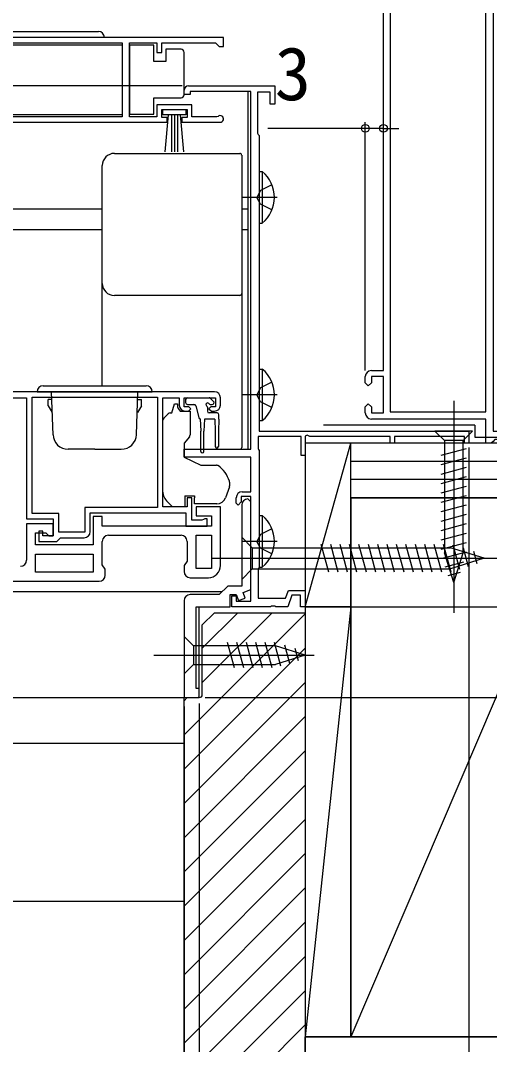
# Model space of a CAD drawing. Units: millimetres, scale not verified. Extents: x -525 to 525, y -783 to 778.
# Drawn here: x 228 to 305.4, y -653 to -483.9 of the extents above; entities that cross this region are included whole.
import ezdxf
from ezdxf.enums import TextEntityAlignment as Align

# ---------------------------------------------------------------- set-up
doc = ezdxf.new("R2010")
doc.units = ezdxf.units.MM
doc.header["$LTSCALE"] = 4
for name, color, linetype in [('0-2_YKK_11', 7, 'Continuous'), ('0-4_YKK_12', 2, 'Continuous'), ('0-5_YKK_13', 4, 'Continuous'), ('0-7_YKK_D', 6, 'Continuous'), ('0-9_YSS_K', 3, 'Continuous'), ('0-A_YSS_KE', 3, 'Continuous')]:
    doc.layers.add(name, color=color, linetype=linetype)
doc.styles.add('ＭＳ ゴシック', font='')
doc.styles.get('ＭＳ ゴシック').set_extended_font_data('MS Gothic')

msp = doc.modelspace()

# ---------------------------------------------------------------- linework, layer by layer
at = {"layer": '0-2_YKK_11'}
for p, q in [((261.5, -486.697), (212.5, -486.697)), ((261, -547.397), (261, -546.197)), ((242.5, -568.897), (254.5, -568.897)), ((213, -576.497), (241, -576.497)), ((256, -575.897), (259, -575.897))]:
    msp.add_line(p, q, dxfattribs=at)
for points in [[(306, -446.697), (306, -551.697), (326, -551.697), (326, -553.697), (325.3, -553.697), (325.3, -552.897), (313.7, -552.897), (313.7, -553.697), (313.3, -553.697), (313, -553.397), (312.7, -553.097), (306.3, -553.097), (306, -553.397), (305.7, -553.697), (304.8, -553.697), (304.8, -549.697), (285.9, -549.697)], [(285.9, -541.697), (287.9, -541.697), (287.9, -461.897), (266, -461.897), (266, -460.697), (267.1, -460.697), (267.1, -456.155), (267.22, -455.972), (267.22, -455.422), (267.1, -455.239), (267.1, -451.297)], [(260.595, -499.726), (260.402, -499.797), (256.3, -499.797), (256.3, -497.797), (250.5, -497.797), (250.5, -499.797), (246.003, -499.797), (246.003, -487.597), (250.5, -487.597), (250.5, -489.197), (251.3, -489.197), (251.3, -487.597), (260.2, -487.597), (260.5, -487.897), (260.8, -488.197), (261.5, -488.197), (261.5, -486.697)], [(266, -554.697), (266, -495.597), (256, -495.597), (256, -496.097), (255, -496.097), (255, -495.397)], [(255.7, -494.697), (270, -494.697), (270, -497.697), (269.2, -497.697), (269.2, -495.697), (267.1, -495.697), (267.1, -502.51), (267.25, -502.703), (267.4, -502.897), (267.4, -551.697), (302, -551.697), (302, -553.697), (301.3, -553.697), (301.3, -552.597), (289.7, -552.597), (289.7, -553.697), (289, -553.697), (289, -552.597), (275.727, -552.597), (275.3, -552.35), (275, -552.524), (275, -555.697), (274.3, -555.697), (274.3, -552.597), (267.2, -552.597), (267.2, -554.55), (267.3, -554.724), (267.4, -554.897), (267.4, -574.197), (267.3, -574.37), (267.2, -574.543), (267.2, -579.297), (271.758, -579.297), (272.231, -577.997), (275, -577.997), (275, -580.697), (274.2, -580.697), (274.2, -578.797), (272.791, -578.797), (272.1, -580.697)], [(212.5, -500.697), (252.2, -500.697), (252.2, -499.897), (251.3, -499.897), (251.3, -498.597), (255.5, -498.597), (255.5, -499.897), (254.6, -499.897), (254.6, -500.697), (260.95, -500.697)], [(284.9, -548.697), (284.9, -547.697), (285.4, -547.197), (285.9, -547.697), (285.9, -548.697), (287.9, -548.697), (287.9, -542.697), (285.9, -542.697), (285.9, -543.697), (285.4, -544.197), (284.9, -543.697), (284.9, -542.697)], [(260, -545.197), (213, -545.197), (213, -546.797), (214.4, -546.797), (214.4, -545.997), (215.853, -545.997), (216.076, -546.097), (216.3, -546.197), (229, -546.197), (229, -566.197), (233.4, -566.197), (233.4, -568.997), (231.7, -568.997), (231.7, -568.197), (231, -568.197), (231, -569.897), (234, -569.897), (234.3, -569.597), (234.6, -569.297), (238.5, -569.297)], [(239.5, -568.297), (239.5, -565.197), (255.3, -565.197), (255.3, -567.397), (258.8, -567.397), (258.8, -566.197), (258.4, -566.197), (258.176, -566.297), (257.953, -566.397), (256.3, -566.397), (256.3, -562.697), (255.5, -562.697), (255.5, -564.197), (251.5, -564.197), (251.5, -546.197), (254.2, -546.197), (254.2, -547.397)], [(255.2, -548.397), (255.7, -548.397), (256.1, -547.997), (255.8, -547.697), (255, -547.697), (255, -546.197), (260.2, -546.197), (260.2, -547.697), (259.4, -547.697), (259.1, -547.997), (259.5, -548.397), (260, -548.397)], [(264.6, -561.697), (266, -561.697), (266, -555.997), (255, -555.997), (255, -554.697), (266, -554.697)], [(255, -579.697), (255, -595.697), (257.5, -595.697), (257.5, -594.197), (257, -594.197), (257, -580.697), (262.6, -580.697), (262.6, -578.697), (263.6, -578.697), (263.958, -579.681), (265.086, -579.271), (264.744, -578.331), (266, -577.874), (266, -563.397), (265.5, -562.897)], [(272.1, -580.697), (270.158, -580.697), (269.975, -580.577), (269.425, -580.577), (269.242, -580.697), (262.9, -580.697), (262.9, -578.897), (263.6, -578.897), (263.6, -579.797), (266, -579.797), (266, -562.497), (264.4, -562.497), (264.4, -563.397), (263.9, -563.897), (263.6, -563.597), (263.6, -562.697)], [(261, -573.897), (261, -564.197), (257, -564.197), (257, -565.697), (259.5, -565.697), (259.5, -567.397), (241.5, -567.397), (241.5, -565.797), (240, -565.797), (240, -570.497), (230.5, -570.497), (230.5, -568.497), (232.2, -568.497), (232.7, -568.997), (233.4, -568.997), (233.4, -566.997), (229, -566.997), (229, -572.997)], [(264.5, -563.897), (264.5, -577.297), (262.2, -577.297), (260.8, -578.697), (256, -578.697)], [(242, -575.497), (242, -574.497), (241.5, -573.783), (241.5, -569.897)], [(255.5, -569.897), (255.5, -573.183), (255, -573.897), (255, -574.897)]]:
    msp.add_lwpolyline(points, dxfattribs=at)
for points in [[(289, -461.897), (289, -548.497), (304.8, -548.497), (304.8, -461.897)], [(244.803, -499.797), (212.6, -499.797), (212.6, -492.797), (212.8, -492.597), (212.8, -491.997), (212.6, -491.797), (212.6, -487.597), (244.803, -487.597)], [(229.9, -546.097), (250.6, -546.097), (250.6, -564.297), (238.6, -564.297), (238.6, -568.397), (234.3, -568.397), (234.3, -565.297), (229.9, -565.297)], [(257, -574.397), (257, -568.897), (259.5, -568.897), (259.5, -574.397)], [(230.5, -571.997), (240, -571.997), (240, -574.997), (230.5, -574.997)]]:
    msp.add_lwpolyline(points, close=True, dxfattribs=at)
for centre, radius, start, end in [((255.7, -495.397), 0.7, 90.00001, 179.99999), ((260.95, -500.147), 0.55, 269.99998, 130.11937), ((285.9, -542.697), 1, 90.00001, 179.99999), ((260, -546.197), 1, 0.00001, 89.99999), ((255.2, -547.397), 1, 180.00001, 269.99999), ((260, -547.397), 1, 270.00001, 359.99999), ((285.9, -548.697), 1, 180.00001, 269.99999), ((264.6, -562.697), 1, 90.00001, 179.99999), ((265.5, -563.897), 1, 90.00001, 179.99999), ((238.5, -568.297), 1, 270.00001, 359.99999), ((242.5, -569.897), 1, 90.00001, 179.99999), ((254.5, -569.897), 1, 0.00001, 89.99999), ((228, -572.997), 1, 270.00001, 359.99999), ((256, -574.897), 1, 180.00001, 269.99999), ((259, -573.897), 2, 270.00001, 359.99999), ((241, -575.497), 1, 270.00001, 359.99999), ((256, -579.697), 1, 90.00001, 179.99999)]:
    msp.add_arc(centre, radius, start, end, dxfattribs=at)
at = {"layer": '0-4_YKK_12'}
for p, q in [((212.6, -487.897), (244.8, -487.897)), ((212.6, -499.397), (244.8, -499.397)), ((128.601, -514.997), (241.5, -514.997)), ((264.5, -514.997), (265.5, -514.997)), ((128.601, -518.397), (241.5, -518.397)), ((264.5, -518.397), (265.5, -518.397)), ((128.601, -578.197), (261.3, -578.197))]:
    msp.add_line(p, q, dxfattribs=at)
for points in [[(265.5, -495.597), (265.5, -514.997), (265.5, -554.697)], [(128.601, -595.697), (257.5, -595.697), (257.5, -580.697)]]:
    msp.add_lwpolyline(points, dxfattribs=at)
at = {"layer": '0-5_YKK_13'}
for p, q in [((223.85, -485.697), (240.85, -485.697)), ((252.003, -488.647), (252.003, -490.647)), ((254.503, -488.647), (252.003, -488.647)), ((252.003, -490.647), (250.003, -490.647)), ((250.003, -496.647), (254.503, -496.647)), ((255.003, -496.147), (255.003, -495.647)), ((251.864, -505.573), (252.4, -499.447)), ((252.9, -499.447), (252.9, -505.597)), ((253.4, -499.447), (253.4, -505.597)), ((253.9, -499.447), (253.9, -505.597)), ((254.936, -505.573), (254.4, -499.447)), ((243.5, -505.834), (264.2, -505.834)), ((264.5, -506.135), (264.5, -507.397)), ((241.5, -509.097), (241.5, -507.837)), ((267.4, -508.846), (267.4, -517.346)), ((267.4, -508.846), (267.909, -508.846)), ((267.909, -508.846), (267.909, -517.346)), ((267.589, -511.951), (266.98, -513.096)), ((267.4, -511.096), (267.4, -515.096)), ((269.496, -511.021), (267.589, -511.951)), ((270.357, -513.096), (264.68, -513.096)), ((267.589, -514.241), (266.98, -513.096)), ((269.496, -515.171), (267.589, -514.241)), ((267.4, -517.346), (267.909, -517.346)), ((241.5, -527.963), (241.5, -527.297)), ((241.5, -533.392), (241.5, -527.963)), ((241.5, -544.197), (241.5, -533.392)), ((264.5, -533.243), (264.5, -554.312)), ((267.4, -541.447), (267.4, -549.947)), ((267.4, -541.447), (267.909, -541.447)), ((267.909, -541.447), (267.909, -549.947)), ((231.75, -544.197), (248.75, -544.197)), ((267.4, -543.697), (267.4, -547.697)), ((230.75, -545.197), (249.75, -545.197)), ((233.369, -552.284), (233.121, -545.197)), ((247.131, -552.284), (247.378, -545.197)), ((255.55, -546.197), (259.15, -546.197)), ((270.357, -545.697), (264.68, -545.697)), ((233.132, -546.497), (232.55, -546.497)), ((232.55, -547.495), (232.55, -546.497)), ((232.55, -547.495), (233.2, -548.621)), ((247.95, -547.495), (247.3, -548.621)), ((247.368, -546.497), (247.95, -546.497)), ((247.95, -547.495), (247.95, -546.497)), ((255.25, -546.497), (255.25, -546.997)), ((255.55, -547.297), (256.62, -547.297)), ((256.909, -547.519), (257.433, -549.474)), ((258.85, -547.758), (258.85, -548.397)), ((259.311, -547.297), (259.65, -547.297)), ((259.862, -546.785), (259.362, -546.285)), ((299.498, -546.697), (299.498, -581.697)), ((251.646, -549.55), (252.353, -548.843)), ((252.706, -548.697), (252.997, -548.697)), ((254.368, -548.397), (255.999, -548.397)), ((255.999, -548.397), (255.999, -552.323)), ((260.45, -548.697), (259.15, -548.697)), ((260.75, -549.697), (260.75, -548.997)), ((251.499, -560.763), (251.499, -549.904)), ((257.65, -549.688), (257.75, -551.697)), ((258.35, -549.697), (258.25, -551.697)), ((260.05, -549.697), (258.35, -549.697)), ((260.05, -549.697), (260.15, -551.697)), ((260.75, -549.697), (260.65, -551.697)), ((267.4, -549.947), (267.909, -549.947)), ((257.75, -555.047), (257.75, -551.697)), ((258.25, -555.047), (258.25, -551.697)), ((260.15, -551.697), (260.15, -554.247)), ((260.65, -551.697), (260.65, -554.247)), ((302.598, -551.697), (296.398, -551.697)), ((296.398, -551.697), (297.948, -553.247)), ((302.598, -551.697), (301.048, -553.247)), ((264.5, -554.312), (264.5, -554.396)), ((297.398, -555.673), (301.598, -554.548)), ((297.948, -553.247), (297.948, -571.781)), ((301.048, -553.247), (297.948, -553.247)), ((301.048, -571.781), (301.048, -553.247)), ((240.25, -554.697), (235.867, -554.697)), ((240.25, -554.697), (244.632, -554.697)), ((254.999, -554.696), (264.2, -554.696)), ((254.999, -555.997), (257.787, -557.297)), ((297.398, -557.226), (301.598, -556.101)), ((257.787, -557.297), (260.331, -557.297)), ((260.481, -557.32), (260.331, -557.297)), ((260.481, -557.32), (260.624, -557.391)), ((297.398, -558.779), (301.598, -557.654)), ((297.398, -560.332), (301.598, -559.207)), ((251.499, -561.769), (251.499, -560.763)), ((262.469, -560.895), (261.808, -562.71)), ((262.499, -560.12), (262.499, -560.724)), ((297.398, -561.885), (301.598, -560.76)), ((255.099, -562.397), (256.699, -562.397)), ((256.699, -562.397), (256.699, -562.697)), ((297.398, -563.438), (301.598, -562.312)), ((297.398, -564.991), (301.598, -563.865)), ((267.4, -565.647), (267.4, -574.147)), ((267.4, -565.647), (267.909, -565.647)), ((267.909, -565.647), (267.909, -574.147)), ((297.398, -566.544), (301.598, -565.418)), ((267.4, -567.897), (267.4, -571.897)), ((297.398, -568.097), (301.598, -566.971)), ((264.5, -569.196), (264.5, -576.196)), ((264.5, -569.196), (266.25, -570.946)), ((297.398, -569.649), (301.598, -568.524)), ((270.357, -569.897), (264.68, -569.897)), ((266.25, -570.946), (266.25, -574.446)), ((266.25, -570.946), (298.95, -570.946)), ((278.872, -574.996), (277.639, -570.396)), ((280.425, -574.996), (279.192, -570.396)), ((281.978, -574.996), (280.745, -570.396)), ((283.531, -574.996), (282.298, -570.396)), ((285.083, -574.996), (283.851, -570.396)), ((286.636, -574.996), (285.404, -570.396)), ((288.189, -574.996), (286.957, -570.396)), ((289.742, -574.996), (288.51, -570.396)), ((291.295, -574.996), (290.063, -570.396)), ((292.848, -574.996), (291.616, -570.396)), ((294.401, -574.996), (293.168, -570.396)), ((295.954, -574.996), (294.721, -570.396)), ((297.507, -574.996), (296.274, -570.396)), ((297.398, -571.202), (301.598, -570.077)), ((299.058, -574.988), (297.827, -570.396)), ((304.5, -572.696), (298.95, -570.946)), ((300.49, -574.537), (299.412, -570.515)), ((301.922, -574.085), (301.108, -571.05)), ((259.5, -572.696), (309.5, -572.696)), ((297.657, -572.686), (301.598, -571.63)), ((299.498, -576.697), (297.948, -571.781)), ((304.5, -572.696), (298.95, -574.446)), ((299.498, -576.697), (301.048, -571.781)), ((303.354, -573.634), (302.804, -571.585)), ((264.5, -576.196), (266.25, -574.446)), ((266.25, -574.446), (298.95, -574.446)), ((267.4, -574.147), (267.909, -574.147)), ((298.109, -574.118), (301.145, -573.304)), ((298.56, -575.55), (300.61, -575.001)), ((255.001, -585.596), (255.001, -591.796)), ((255.001, -585.596), (256.551, -587.146)), ((263.295, -590.796), (262.17, -586.596)), ((264.848, -590.796), (263.723, -586.596)), ((266.401, -590.796), (265.276, -586.596)), ((267.954, -590.796), (266.829, -586.596)), ((269.507, -590.796), (268.381, -586.596)), ((270.99, -590.537), (269.934, -586.596)), ((270.085, -587.146), (256.551, -587.146)), ((256.551, -587.146), (256.551, -590.246)), ((275.001, -588.696), (270.085, -587.146)), ((272.422, -590.086), (271.609, -587.05)), ((273.854, -589.634), (273.305, -587.584)), ((250.001, -588.696), (276.488, -588.696)), ((275.001, -588.696), (270.085, -590.246)), ((255.001, -591.796), (256.551, -590.246)), ((256.551, -590.246), (270.085, -590.246))]:
    msp.add_line(p, q, dxfattribs=at)
for points in [[(250.003, -490.647), (250.003, -487.947), (246.003, -487.947), (246.003, -499.347)], [(255.003, -495.647), (255.003, -489.647), (255.003, -489.147)], [(246.003, -499.347), (250.003, -499.347), (250.003, -496.647)], [(264.5, -507.397), (264.5, -507.426), (264.5, -507.486), (264.5, -507.576), (264.5, -507.695), (264.5, -507.841), (264.5, -508.01), (264.5, -508.199), (264.5, -508.407), (264.5, -508.626), (264.5, -508.855), (264.5, -509.09)], [(241.5, -527.297), (241.5, -521.23), (241.5, -515.163), (241.5, -509.097)], [(264.5, -509.09), (264.5, -511.692), (264.5, -514.294), (264.5, -516.896), (264.5, -519.497), (264.5, -522.099), (264.5, -524.701), (264.5, -527.303)], [(264.5, -527.303), (264.5, -527.537), (264.5, -527.765), (264.5, -527.986), (264.5, -528.192), (264.5, -528.382), (264.5, -528.552), (264.5, -528.697), (264.5, -528.817), (264.5, -528.907), (264.5, -528.968), (264.5, -528.996)], [(264.2, -529.296), (257.3, -529.291), (250.4, -529.29), (243.5, -529.294)], [(264.5, -528.996), (264.5, -529.66), (264.5, -533.243)], [(269.496, -543.622), (267.589, -544.552), (266.98, -545.697)], [(269.496, -547.772), (267.589, -546.842), (266.98, -545.697)], [(252.997, -548.697), (253.399, -547.197), (253.899, -547.197), (253.899, -547.397)], [(255.882, -552.645), (254.999, -553.697), (254.999, -555.997)], [(255.099, -562.397), (255.099, -564.197), (253.099, -564.197), (252.085, -563.183)], [(260.399, -563.697), (256.699, -563.697), (256.699, -562.697)], [(269.496, -567.822), (267.589, -568.752), (266.98, -569.897)], [(269.496, -571.972), (267.589, -571.042), (266.98, -569.897)]]:
    msp.add_lwpolyline(points, dxfattribs=at)
msp.add_lwpolyline([(255.3, -499.447), (251.5, -499.447), (251.5, -498.597), (255.3, -498.597)], close=True, dxfattribs=at)
for centre, radius, start, end in [((240.85, -486.697), 1, 0, 90), ((254.503, -489.147), 0.5, 0.00001, 90), ((254.503, -496.147), 0.5, 270, 359.99995), ((264.368, -513.096), 5.531, 309.79413, 50.20587), ((243.498, -527.295), 1.999, 180.03931, 270.03929), ((264.2, -528.996), 0.3, 269.96096, 359.96055), ((264.368, -545.697), 5.531, 309.79413, 50.20587), ((231.75, -545.197), 1, 90, 180), ((248.75, -545.197), 1, 0, 90), ((255.55, -546.497), 0.3, 90, 180), ((259.15, -546.497), 0.3, 45, 90), ((255.199, -547.397), 1.3, 180, 230.28483), ((255.55, -546.997), 0.3, 180, 270), ((256.62, -547.597), 0.3, 15, 90), ((258.85, -547.297), 0.25, 33.05573, 236.94427), ((258.55, -547.758), 0.3, 0, 56.94427), ((259.311, -546.997), 0.3, 213.05573, 270), ((259.65, -546.997), 0.3, 270, 45), ((251.999, -549.904), 0.5, 135, 180), ((252.706, -549.197), 0.5, 90, 135), ((257.723, -549.397), 0.3, 195, 255.86219), ((259.15, -548.397), 0.3, 180, 270), ((260.45, -548.997), 0.3, 0, 90), ((235.867, -552.197), 2.5, 182, 270), ((244.632, -552.197), 2.5, 270, 358), ((255.499, -552.323), 0.5, 320, 0), ((260.4, -554.247), 0.25, 180, 0), ((264.2, -554.396), 0.3, 269.99581, 359.99601), ((258, -555.047), 0.25, 180, 0), ((257.699, -561.447), 5, 17.14621, 54.20463), ((261.999, -560.724), 0.5, 340, 0), ((261.999, -560.12), 0.5, 0, 17.14621), ((253.499, -561.769), 2, 180, 198.31334), ((253.499, -561.769), 2, 198.31334, 225), ((260.399, -562.197), 1.5, 270, 340), ((264.368, -569.897), 5.531, 309.79413, 50.20587)]:
    msp.add_arc(centre, radius, start, end, dxfattribs=at)
for centre, major_axis, start_param, end_param in [((243.5, -507.837), (0, -2.003), 3.1415927, 4.712389), ((264.2, -506.135), (0, -0.3), 1.5707963, 3.1415927)]:
    msp.add_ellipse(centre, major_axis=major_axis, ratio=0.998401, start_param=start_param, end_param=end_param, dxfattribs=at)
at = {"layer": '0-7_YKK_D'}
for p, q in [((254.7, -494.697), (107.5, -494.697)), ((254.7, -494.697), (107.5, -494.697)), ((284.9, -501.696), (268.845, -501.696)), ((284.9, -541.697), (284.9, -500.696)), ((287.9, -501.696), (284.9, -501.696)), ((287.9, -501.696), (290.45, -501.696)), ((302, -554.397), (302, -724.697)), ((275.7, -580.697), (407, -580.697)), ((275.7, -580.697), (407, -580.697)), ((275, -582.397), (275, -744.697)), ((275, -582.397), (275, -724.697)), ((275, -582.397), (275, -744.697)), ((257.5, -596.698), (257.5, -704.697)), ((258.5, -595.697), (407, -595.697)), ((255, -597.198), (255, -724.697)), ((255, -597.198), (255, -724.697))]:
    msp.add_line(p, q, dxfattribs=at)
for centre in [(284.9, -501.696), (287.9, -501.696)]:
    msp.add_circle(centre, 0.637, dxfattribs=at)
at = {"layer": '0-9_YSS_K'}
for p, q in [((275, -580.697), (282.5, -553.698)), ((474.798, -556.698), (282.5, -556.698)), ((474.798, -559.698), (282.5, -559.698)), ((320.5, -562.698), (282.5, -651.698)), ((258, -593.217), (269.52, -581.697)), ((258, -587.56), (263.863, -581.697)), ((282.5, -580.697), (274.999, -651.698)), ((282.5, -651.698), (282.5, -580.697)), ((255, -601.874), (275, -581.874)), ((255, -607.53), (275, -587.53)), ((255, -613.187), (275, -593.187)), ((255, -596.217), (255.52, -595.697)), ((255, -618.844), (275, -598.844)), ((255, -603.3), (128.601, -603.3)), ((255, -624.501), (275, -604.501)), ((255, -630.158), (275, -610.158)), ((255, -635.815), (275, -615.815)), ((255, -641.471), (275, -621.471)), ((255, -647.128), (275, -627.128)), ((128.601, -629.3), (255, -629.3)), ((255, -652.785), (275, -632.785)), ((255, -658.442), (275, -638.442)), ((255, -664.099), (275, -644.099)), ((255, -669.756), (275, -649.756))]:
    msp.add_line(p, q, dxfattribs=at)
msp.add_lwpolyline([(282.5, -580.697), (282.5, -553.698), (275, -553.698), (275, -580.697)], close=True, dxfattribs=at)
msp.add_lwpolyline([(282.5, -580.697), (275, -580.697), (275, -651.698), (282.5, -651.698)], dxfattribs=at)
at = {"layer": '0-A_YSS_KE'}
for p, q in [((303, -550.702), (278, -550.702)), ((282.5, -562.698), (282.5, -553.698)), ((474.798, -553.698), (282.5, -553.698)), ((282.5, -562.698), (474.798, -562.698)), ((258, -583.697), (260, -581.697)), ((260, -581.697), (275, -581.697)), ((275, -581.697), (275, -683.697)), ((258, -595.197), (258, -583.697)), ((255, -681.697), (255, -595.697)), ((255, -595.697), (257.5, -595.697)), ((474.798, -651.698), (275, -651.698)), ((275, -664.198), (275, -651.698))]:
    msp.add_line(p, q, dxfattribs=at)
msp.add_lwpolyline([(303, -550.702), (303, -552.702), (353, -552.702)], dxfattribs=at)
msp.add_lwpolyline([(320.5, -651.698), (320.5, -562.698), (282.5, -562.698), (282.5, -651.698)], close=True, dxfattribs=at)
for centre, radius in [((257.5, -595.197), 0.5), ((257.2, -595.398), 0.3)]:
    msp.add_arc(centre, radius, 270, 0, dxfattribs=at)

# ---------------------------------------------------------------- texts
at = {"layer": '0-7_YKK_D', "style": 'ＭＳ ゴシック'}
msp.add_text('3', height=8.798, dxfattribs=at).set_placement((269.959, -499.696), align=Align.BOTTOM_LEFT)

doc.saveas('drawing.dxf')
